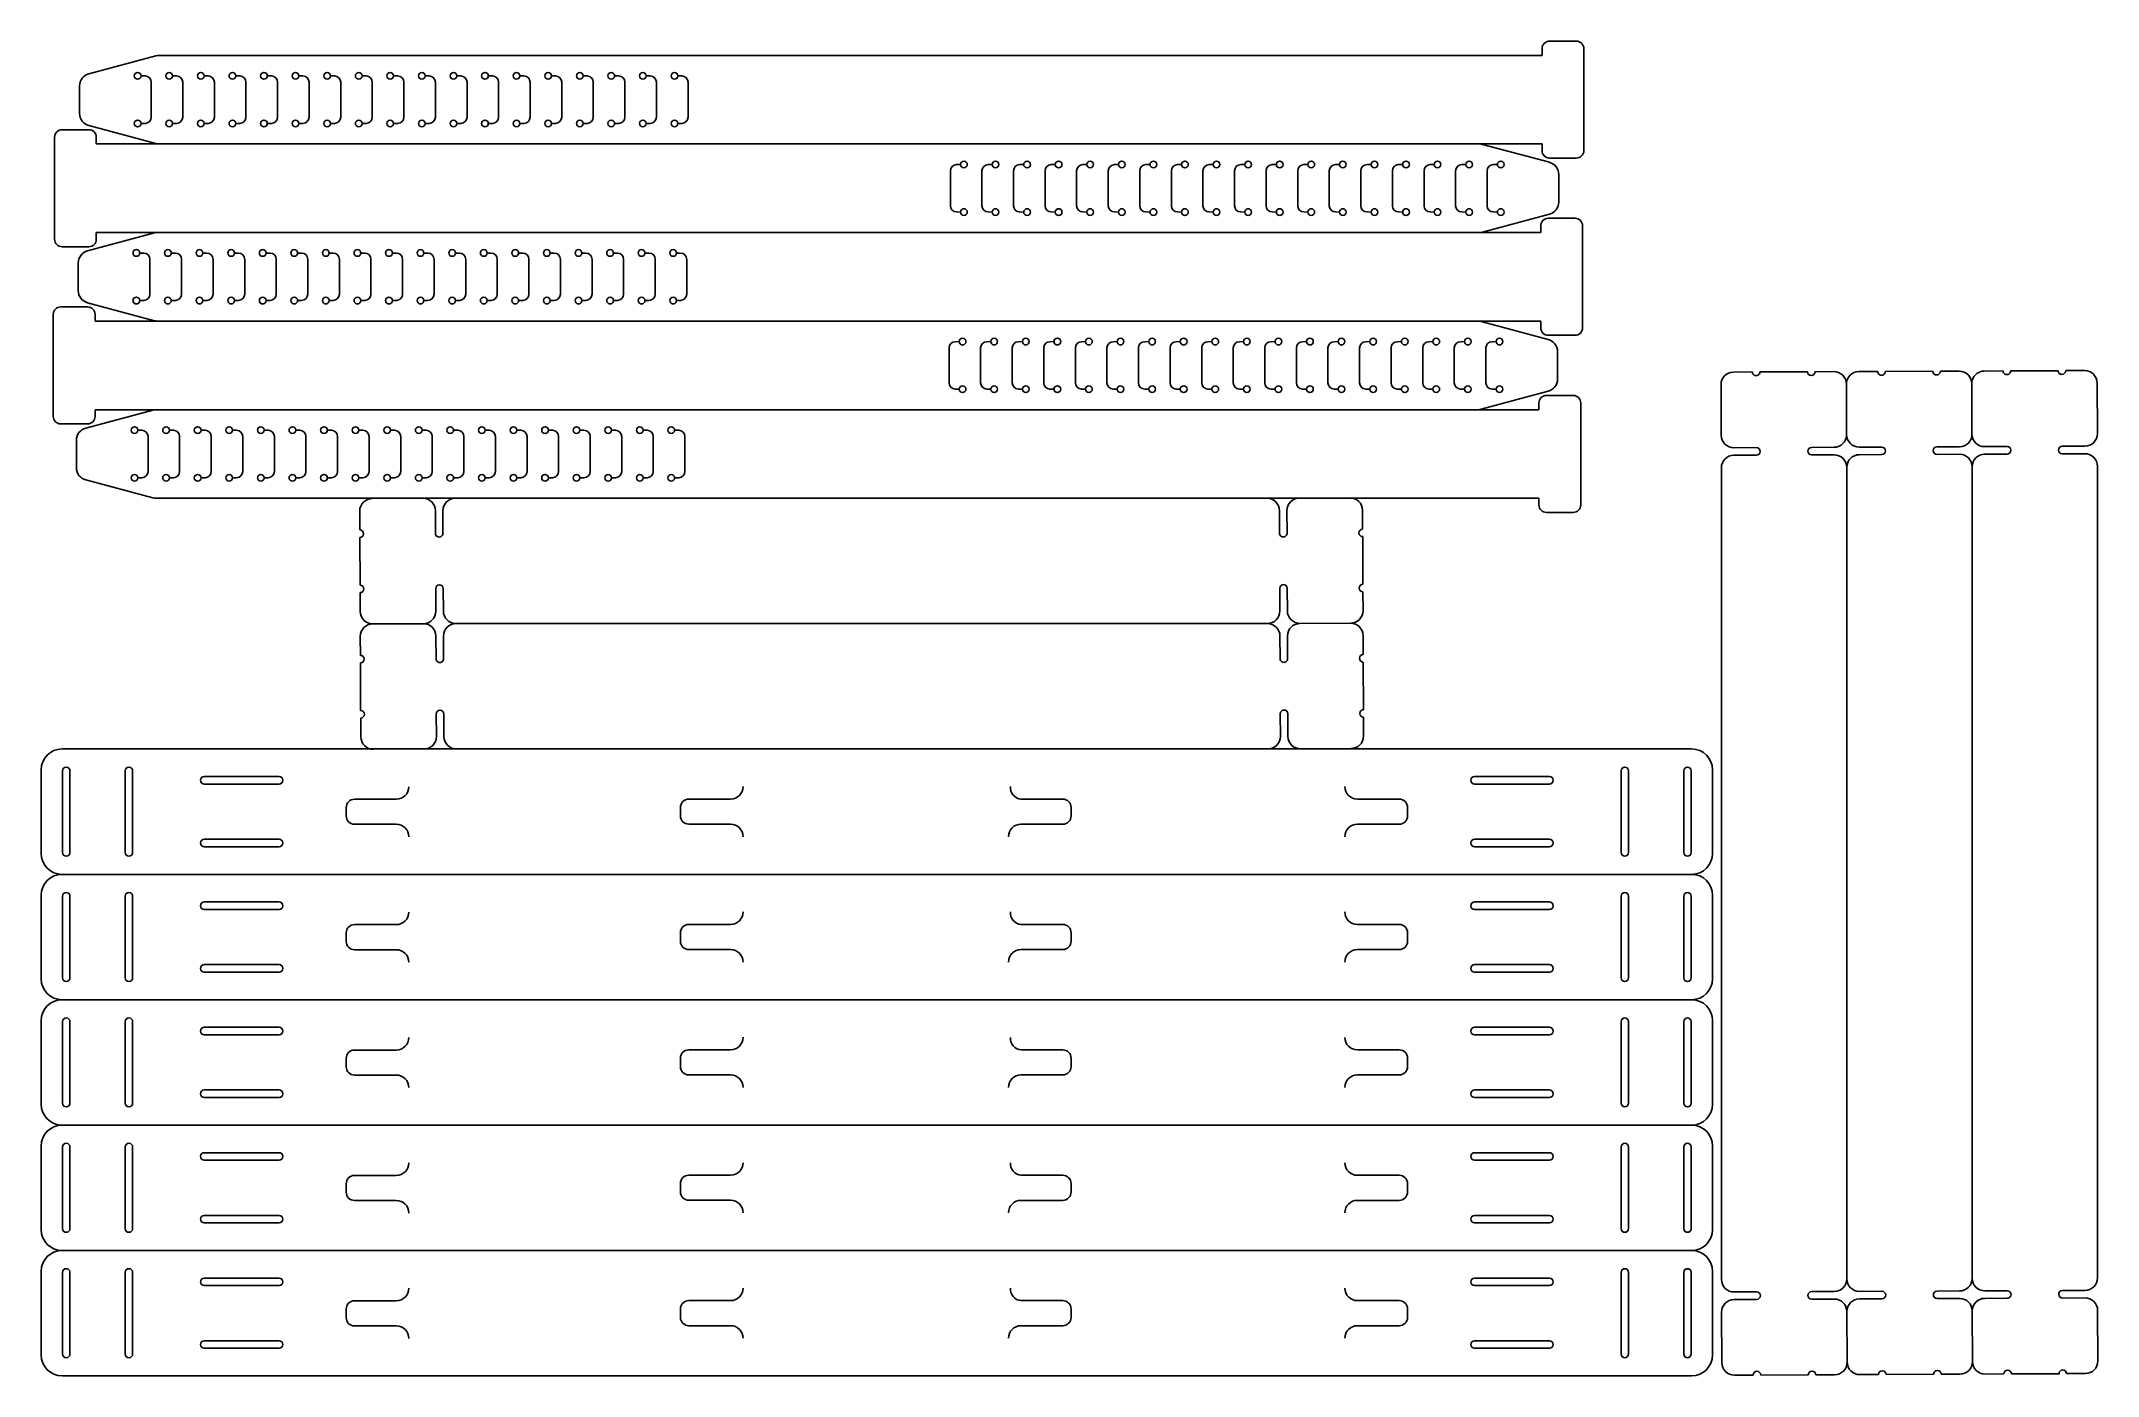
# Model space of a CAD drawing. Header units: millimetres. Extents: x 4 to 496, y 3 to 322.
import ezdxf

# ---------------------------------------------------------------- set-up
doc = ezdxf.new("R2010")
doc.units = ezdxf.units.MM
doc.header["$MEASUREMENT"] = 0
doc.layers.get('0').update_dxf_attribs({"true_color": 0xffffff})

# ---------------------------------------------------------------- blocks, each defined once
blk = doc.blocks.new('block 10')
for p, q in [((-297, 0), (-343.5, 0)), ((46.5, 0), (0, 0)), ((-348.5, -5), (-348.5, -25)), ((-343.4, -24.75), (-343.4, -5.25)), ((-341.6, -5.25), (-341.6, -24.75)), ((-328.4, -24.75), (-328.4, -5.25)), ((-326.6, -5.25), (-326.6, -24.75)), ((-310.35, -7.5), (-310.35, -7.5)), ((-291.55, -6.6), (-309.45, -6.6)), ((-309.45, -8.4), (-291.55, -8.4)), ((-290.65, -7.5), (-290.65, -7.5)), ((-6.35, -7.5), (-6.35, -7.5)), ((12.45, -6.6), (-5.45, -6.6)), ((-5.45, -8.4), (12.45, -8.4)), ((13.35, -7.5), (13.35, -7.5)), ((29.6, -24.75), (29.6, -5.25)), ((31.4, -5.25), (31.4, -24.75)), ((44.6, -24.75), (44.6, -5.25)), ((46.4, -5.25), (46.4, -24.75)), ((51.5, -25), (51.5, -5)), ((-275.5, -14.03), (-275.5, -16.03)), ((-263.5, -12.03), (-273.5, -12.03)), ((-195.5, -13.99), (-195.5, -15.99)), ((-183.5, -11.99), (-193.5, -11.99)), ((-114.01, -12), (-104.01, -12)), ((-102.01, -14), (-102.01, -16)), ((-33.5, -12), (-23.5, -12)), ((-21.5, -14), (-21.5, -16)), ((-263.5, -18.03), (-273.5, -18.03)), ((-183.5, -17.99), (-193.5, -17.99)), ((-114.01, -18), (-104.01, -18)), ((-23.5, -18), (-33.5, -18)), ((-310.35, -22.5), (-310.35, -22.5)), ((-291.55, -21.6), (-309.45, -21.6)), ((-309.45, -23.4), (-291.55, -23.4)), ((-290.65, -22.5), (-290.65, -22.5)), ((-6.35, -22.5), (-6.35, -22.5)), ((12.45, -21.6), (-5.45, -21.6)), ((-5.45, -23.4), (12.45, -23.4)), ((13.35, -22.5), (13.35, -22.5)), ((-343.5, -30), (46.5, -30))]:
    blk.add_line(p, q)
at = {"linetype": 'Continuous'}
blk.add_line((-297, 0), (0, 0), dxfattribs=at)
for centre, radius, start, end in [((-343.5, -5), 5, 90, 180), ((46.5, -5), 5, 0, 90), ((-342.5, -5.25), 0.9, 0, 180), ((-327.5, -5.25), 0.9, 360, 180), ((30.5, -5.25), 0.9, 0, 180), ((45.5, -5.25), 0.9, 0, 180), ((-309.45, -7.5), 0.9, 90, 180), ((-309.45, -7.5), 0.9, 180, 270), ((-291.55, -7.5), 0.9, 0, 90), ((-291.55, -7.5), 0.9, 270, 0), ((-5.45, -7.5), 0.9, 90, 180), ((-5.45, -7.5), 0.9, 180, 270), ((12.45, -7.5), 0.9, 0, 90), ((12.45, -7.5), 0.9, 270, 0), ((-273.5, -14.03), 2, 90, 180), ((-193.5, -13.99), 2, 90, 180), ((-104.01, -14), 2, 0, 90), ((-23.5, -14), 2, 0, 90), ((-273.5, -16.03), 2, 180, 270), ((-193.5, -15.99), 2, 180, 270), ((-104.01, -16), 2, 270, 0), ((-23.5, -16), 2, 270, 0), ((-309.45, -22.5), 0.9, 90, 180), ((-309.45, -22.5), 0.9, 180, 270), ((-291.55, -22.5), 0.9, 0, 90), ((-291.55, -22.5), 0.9, 270, 0), ((-5.45, -22.5), 0.9, 90, 180), ((-5.45, -22.5), 0.9, 180, 270), ((12.45, -22.5), 0.9, 0, 90), ((12.45, -22.5), 0.9, 270, 0), ((-343.5, -25), 5, 180, 270), ((-342.5, -24.75), 0.9, 180, 0), ((-327.5, -24.75), 0.9, 180, 360), ((30.5, -24.75), 0.9, 180, 360), ((45.5, -24.75), 0.9, 180, 360), ((46.5, -25), 5, 270, 0)]:
    blk.add_arc(centre, radius, start, end)
for centre, radius, start, end in [((-263.5, -9.03), 3, 270, 0), ((-183.5, -8.99), 3, 270, 0), ((-113.76, -9.25), 2.76, 174.8056, 264.8056), ((-33.5, -9), 3, 180, 270), ((-263.5, -21.03), 3, 0, 90), ((-183.5, -20.99), 3, 0, 90), ((-114.01, -21), 3, 90, 180), ((-33.5, -21), 3, 90, 180)]:
    blk.add_arc(centre, radius, start, end, dxfattribs=at)
blk = doc.blocks.new('block 11')
for p, q in [((-5, -5), (-5, -25)), ((0.1, -24.75), (0.1, -5.25)), ((1.9, -5.25), (1.9, -24.75)), ((15.1, -24.75), (15.1, -5.25)), ((16.9, -5.25), (16.9, -24.75)), ((33.15, -7.5), (33.15, -7.5)), ((51.95, -6.6), (34.05, -6.6)), ((34.05, -8.4), (51.95, -8.4)), ((52.85, -7.5), (52.85, -7.5)), ((337.15, -7.5), (337.15, -7.5)), ((355.95, -6.6), (338.05, -6.6)), ((338.05, -8.4), (355.95, -8.4)), ((356.85, -7.5), (356.85, -7.5)), ((373.1, -24.75), (373.1, -5.25)), ((374.9, -5.25), (374.9, -24.75)), ((388.1, -24.75), (388.1, -5.25)), ((389.9, -5.25), (389.9, -24.75)), ((395, -25), (395, -5)), ((68, -14.03), (68, -16.03)), ((80, -12.03), (70, -12.03)), ((148, -13.99), (148, -15.99)), ((160, -11.99), (150, -11.99)), ((229.49, -12), (239.49, -12)), ((241.49, -14), (241.49, -16)), ((310, -12), (320, -12)), ((322, -14), (322, -16)), ((80, -18.03), (70, -18.03)), ((160, -17.99), (150, -17.99)), ((229.49, -18), (239.49, -18)), ((320, -18), (310, -18)), ((33.15, -22.5), (33.15, -22.5)), ((51.95, -21.6), (34.05, -21.6)), ((34.05, -23.4), (51.95, -23.4)), ((52.85, -22.5), (52.85, -22.5)), ((337.15, -22.5), (337.15, -22.5)), ((355.95, -21.6), (338.05, -21.6)), ((338.05, -23.4), (355.95, -23.4)), ((356.85, -22.5), (356.85, -22.5)), ((0, -30), (390, -30))]:
    blk.add_line(p, q)
for centre, radius, start, end in [((0, -5), 5, 90, 180), ((390, -5), 5, 0, 90), ((1, -5.25), 0.9, 0, 180), ((16, -5.25), 0.9, 360, 180), ((374, -5.25), 0.9, 0, 180), ((389, -5.25), 0.9, 0, 180), ((34.05, -7.5), 0.9, 90, 180), ((34.05, -7.5), 0.9, 180, 270), ((51.95, -7.5), 0.9, 0, 90), ((51.95, -7.5), 0.9, 270, 0), ((338.05, -7.5), 0.9, 90, 180), ((338.05, -7.5), 0.9, 180, 270), ((355.95, -7.5), 0.9, 0, 90), ((355.95, -7.5), 0.9, 270, 0), ((70, -14.03), 2, 90, 180), ((150, -13.99), 2, 90, 180), ((239.49, -14), 2, 0, 90), ((320, -14), 2, 0, 90), ((70, -16.03), 2, 180, 270), ((150, -15.99), 2, 180, 270), ((239.49, -16), 2, 270, 0), ((320, -16), 2, 270, 0), ((34.05, -22.5), 0.9, 90, 180), ((34.05, -22.5), 0.9, 180, 270), ((51.95, -22.5), 0.9, 0, 90), ((51.95, -22.5), 0.9, 270, 0), ((338.05, -22.5), 0.9, 90, 180), ((338.05, -22.5), 0.9, 180, 270), ((355.95, -22.5), 0.9, 0, 90), ((355.95, -22.5), 0.9, 270, 0), ((0, -25), 5, 180, 270), ((1, -24.75), 0.9, 180, 0), ((16, -24.75), 0.9, 180, 360), ((374, -24.75), 0.9, 180, 360), ((389, -24.75), 0.9, 180, 360), ((390, -25), 5, 270, 0)]:
    blk.add_arc(centre, radius, start, end)
at = {"linetype": 'Continuous'}
for centre, radius, start, end in [((80, -9.03), 3, 270, 0), ((160, -8.99), 3, 270, 0), ((229.74, -9.25), 2.76, 174.8056, 264.8056), ((310, -9), 3, 180, 270), ((80, -21.03), 3, 0, 90), ((160, -20.99), 3, 0, 90), ((229.49, -21), 3, 90, 180), ((310, -21), 3, 90, 180)]:
    blk.add_arc(centre, radius, start, end, dxfattribs=at)
blk = doc.blocks.new('block 3')
at = {"color": 7, "linetype": 'Continuous', "lineweight": 25, "true_color": 0xffffff}
for p, q in [((-341.72, 1.7), (-341.72, -22.7)), ((-333.52, 3.5), (-339.92, 3.5)), ((-331.72, 0.1), (-331.72, 1.7)), ((16.06, -4.3), (0, 0)), ((18.28, -13.8), (18.28, -7.2)), ((0, -21), (16.06, -16.69)), ((-339.92, -24.5), (-333.52, -24.5)), ((-331.72, -22.7), (-331.72, -21.1)), ((-331.72, -21.1), (-0.78, -21.1))]:
    blk.add_line(p, q, dxfattribs=at)
at = {"linetype": 'Continuous'}
for p, q in [((-125.86, -4.83), (-124.89, -4.81)), ((-118.31, -4.83), (-117.33, -4.81)), ((-110.75, -4.83), (-109.78, -4.81)), ((-103.19, -4.83), (-102.22, -4.81)), ((-95.63, -4.83), (-94.66, -4.81)), ((-88.08, -4.83), (-87.1, -4.81)), ((-80.52, -4.83), (-79.55, -4.81)), ((-72.96, -4.83), (-71.99, -4.81)), ((-65.41, -4.83), (-64.43, -4.81)), ((-57.85, -4.83), (-56.88, -4.81)), ((-50.29, -4.83), (-49.32, -4.81)), ((-42.74, -4.83), (-41.76, -4.81)), ((-35.18, -4.83), (-34.21, -4.81)), ((-27.62, -4.83), (-26.65, -4.81)), ((-20.06, -4.83), (-19.09, -4.81)), ((-12.51, -4.83), (-11.54, -4.81)), ((-4.95, -4.83), (-3.98, -4.81)), ((2.61, -4.83), (3.58, -4.81)), ((-127.34, -14.67), (-127.34, -6.33)), ((-119.78, -14.67), (-119.78, -6.33)), ((-112.22, -14.67), (-112.22, -6.33)), ((-104.67, -14.67), (-104.67, -6.33)), ((-97.11, -14.67), (-97.11, -6.33)), ((-89.55, -14.67), (-89.55, -6.33)), ((-82, -14.67), (-82, -6.33)), ((-74.44, -14.67), (-74.44, -6.33)), ((-66.88, -14.67), (-66.88, -6.33)), ((-59.33, -14.67), (-59.33, -6.33)), ((-51.77, -14.67), (-51.77, -6.33)), ((-44.21, -14.67), (-44.21, -6.33)), ((-36.65, -14.67), (-36.65, -6.33)), ((-29.1, -14.67), (-29.1, -6.33)), ((-21.54, -14.67), (-21.54, -6.33)), ((-13.98, -14.67), (-13.98, -6.33)), ((-6.43, -14.67), (-6.43, -6.33)), ((1.13, -14.67), (1.13, -6.33)), ((-124.89, -16.19), (-125.86, -16.17)), ((-117.33, -16.19), (-118.31, -16.17)), ((-109.78, -16.19), (-110.75, -16.17)), ((-102.22, -16.19), (-103.19, -16.17)), ((-94.66, -16.19), (-95.63, -16.17)), ((-87.1, -16.19), (-88.08, -16.17)), ((-79.55, -16.19), (-80.52, -16.17)), ((-71.99, -16.19), (-72.96, -16.17)), ((-64.43, -16.19), (-65.41, -16.17)), ((-56.88, -16.19), (-57.85, -16.17)), ((-49.32, -16.19), (-50.29, -16.17)), ((-41.76, -16.19), (-42.74, -16.17)), ((-34.21, -16.19), (-35.18, -16.17)), ((-26.65, -16.19), (-27.62, -16.17)), ((-19.09, -16.19), (-20.06, -16.17)), ((-11.54, -16.19), (-12.51, -16.17)), ((-3.98, -16.19), (-4.95, -16.17)), ((3.58, -16.19), (2.61, -16.17))]:
    blk.add_line(p, q, dxfattribs=at)
for centre in [(-124.09, -4.8), (-116.53, -4.8), (-108.98, -4.8), (-101.42, -4.8), (-93.86, -4.8), (-86.31, -4.8), (-78.75, -4.8), (-71.19, -4.8), (-63.63, -4.8), (-56.08, -4.8), (-48.52, -4.8), (-40.96, -4.8), (-33.41, -4.8), (-25.85, -4.8), (-18.29, -4.8), (-10.74, -4.8), (-3.18, -4.8), (4.38, -4.8), (-124.09, -16.2), (-116.53, -16.2), (-108.98, -16.2), (-101.42, -16.2), (-93.86, -16.2), (-86.31, -16.2), (-78.75, -16.2), (-71.19, -16.2), (-63.63, -16.2), (-56.08, -16.2), (-48.52, -16.2), (-40.96, -16.2), (-33.41, -16.2), (-25.85, -16.2), (-18.29, -16.2), (-10.74, -16.2), (-3.18, -16.2), (4.38, -16.2)]:
    blk.add_circle(centre, 0.8, dxfattribs=at)
at = {"color": 7, "linetype": 'Continuous', "lineweight": 25, "true_color": 0xffffff}
for centre, radius, start, end in [((-339.92, 1.7), 1.8, 90, 180), ((-333.52, 1.7), 1.8, 0, 90), ((-0.78, -2.9), 3, 75, 90), ((15.28, -7.2), 3, 0, 75), ((15.28, -13.8), 3, 285, 0), ((-339.92, -22.7), 1.8, 180, 270), ((-333.52, -22.7), 1.8, 270, 0), ((-0.78, -18.1), 3, 270, 285)]:
    blk.add_arc(centre, radius, start, end, dxfattribs=at)
at = {"linetype": 'Continuous'}
for centre, start, end in [((-125.84, -6.33), 90.9078, 180), ((-118.28, -6.33), 90.9078, 180), ((-110.72, -6.33), 90.9078, 180), ((-103.17, -6.33), 90.9078, 180), ((-95.61, -6.33), 90.9078, 180), ((-88.05, -6.33), 90.9078, 180), ((-80.5, -6.33), 90.9078, 180), ((-72.94, -6.33), 90.9078, 180), ((-65.38, -6.33), 90.9078, 180), ((-57.83, -6.33), 90.9078, 180), ((-50.27, -6.33), 90.9078, 180), ((-42.71, -6.33), 90.9078, 180), ((-35.15, -6.33), 90.9078, 180), ((-27.6, -6.33), 90.9078, 180), ((-20.04, -6.33), 90.9078, 180), ((-12.48, -6.33), 90.9078, 180), ((-4.93, -6.33), 90.9078, 180), ((2.63, -6.33), 90.9078, 180), ((-125.84, -14.67), 180, 269.0922), ((-118.28, -14.67), 180, 269.0922), ((-110.72, -14.67), 180, 269.0922), ((-103.17, -14.67), 180, 269.0922), ((-95.61, -14.67), 180, 269.0922), ((-88.05, -14.67), 180, 269.0922), ((-80.5, -14.67), 180, 269.0922), ((-72.94, -14.67), 180, 269.0922), ((-65.38, -14.67), 180, 269.0922), ((-57.83, -14.67), 180, 269.0922), ((-50.27, -14.67), 180, 269.0922), ((-42.71, -14.67), 180, 269.0922), ((-35.15, -14.67), 180, 269.0922), ((-27.6, -14.67), 180, 269.0922), ((-20.04, -14.67), 180, 269.0922), ((-12.48, -14.67), 180, 269.0922), ((-4.93, -14.67), 180, 269.0922), ((2.63, -14.67), 180, 269.0922)]:
    blk.add_arc(centre, 1.5, start, end, dxfattribs=at)
blk = doc.blocks.new('block 4')
at = {"color": 7, "linetype": 'Continuous', "lineweight": 25, "true_color": 0xffffff}
for p, q in [((22.47, 45.69), (6.41, 41.39)), ((354.19, 45.8), (23.24, 45.8)), ((354.19, 47.4), (354.19, 45.8)), ((362.39, 49.2), (355.99, 49.2)), ((364.19, 23), (364.19, 47.4)), ((4.19, 38.5), (4.19, 31.9)), ((6.41, 29), (22.47, 24.7)), ((23.24, 24.6), (354.19, 24.6)), ((354.19, 24.6), (354.19, 23)), ((355.99, 21.2), (362.39, 21.2))]:
    blk.add_line(p, q, dxfattribs=at)
at = {"linetype": 'Continuous'}
for p, q in [((18.89, 40.88), (19.86, 40.87)), ((26.45, 40.88), (27.42, 40.87)), ((34, 40.88), (34.97, 40.87)), ((41.56, 40.88), (42.53, 40.87)), ((49.12, 40.88), (50.09, 40.87)), ((56.67, 40.88), (57.65, 40.87)), ((64.23, 40.88), (65.2, 40.87)), ((71.79, 40.88), (72.76, 40.87)), ((79.34, 40.88), (80.32, 40.87)), ((86.9, 40.88), (87.87, 40.87)), ((94.46, 40.88), (95.43, 40.87)), ((102.01, 40.88), (102.99, 40.87)), ((109.57, 40.88), (110.54, 40.87)), ((117.13, 40.88), (118.1, 40.87)), ((124.69, 40.88), (125.66, 40.87)), ((132.24, 40.88), (133.22, 40.87)), ((139.8, 40.88), (140.77, 40.87)), ((147.36, 40.88), (148.33, 40.87)), ((21.34, 39.37), (21.34, 31.03)), ((28.89, 39.37), (28.89, 31.03)), ((36.45, 39.37), (36.45, 31.03)), ((44.01, 39.37), (44.01, 31.03)), ((51.56, 39.37), (51.56, 31.03)), ((59.12, 39.37), (59.12, 31.03)), ((66.68, 39.37), (66.68, 31.03)), ((74.24, 39.37), (74.24, 31.03)), ((81.79, 39.37), (81.79, 31.03)), ((89.35, 39.37), (89.35, 31.03)), ((96.91, 39.37), (96.91, 31.03)), ((104.46, 39.37), (104.46, 31.03)), ((112.02, 39.37), (112.02, 31.03)), ((119.58, 39.37), (119.58, 31.03)), ((127.13, 39.37), (127.13, 31.03)), ((134.69, 39.37), (134.69, 31.03)), ((142.25, 39.37), (142.25, 31.03)), ((149.81, 39.37), (149.81, 31.03)), ((19.86, 29.53), (18.89, 29.51)), ((27.42, 29.53), (26.45, 29.51)), ((34.97, 29.53), (34, 29.51)), ((42.53, 29.53), (41.56, 29.51)), ((50.09, 29.53), (49.12, 29.51)), ((57.65, 29.53), (56.67, 29.51)), ((65.2, 29.53), (64.23, 29.51)), ((72.76, 29.53), (71.79, 29.51)), ((80.32, 29.53), (79.34, 29.51)), ((87.87, 29.53), (86.9, 29.51)), ((95.43, 29.53), (94.46, 29.51)), ((102.99, 29.53), (102.01, 29.51)), ((110.54, 29.53), (109.57, 29.51)), ((118.1, 29.53), (117.13, 29.51)), ((125.66, 29.53), (124.69, 29.51)), ((133.22, 29.53), (132.24, 29.51)), ((140.77, 29.53), (139.8, 29.51)), ((148.33, 29.53), (147.36, 29.51))]:
    blk.add_line(p, q, dxfattribs=at)
at = {"lineweight": 25}
blk.add_line((8.2, 24.6), (23.24, 24.6), dxfattribs=at)
at = {"linetype": 'Continuous'}
for centre in [(18.09, 40.9), (25.65, 40.9), (33.2, 40.9), (40.76, 40.9), (48.32, 40.9), (55.87, 40.9), (63.43, 40.9), (70.99, 40.9), (78.54, 40.9), (86.1, 40.9), (93.66, 40.9), (101.21, 40.9), (108.77, 40.9), (116.33, 40.9), (123.89, 40.9), (131.44, 40.9), (139, 40.9), (146.56, 40.9), (18.09, 29.5), (25.65, 29.5), (33.2, 29.5), (40.76, 29.5), (48.32, 29.5), (55.87, 29.5), (63.43, 29.5), (70.99, 29.5), (78.54, 29.5), (86.1, 29.5), (93.66, 29.5), (101.21, 29.5), (108.77, 29.5), (116.33, 29.5), (123.89, 29.5), (131.44, 29.5), (139, 29.5), (146.56, 29.5)]:
    blk.add_circle(centre, 0.8, dxfattribs=at)
at = {"color": 7, "linetype": 'Continuous', "lineweight": 25, "true_color": 0xffffff}
for centre, radius, start, end in [((23.24, 42.8), 3, 90, 105), ((355.99, 47.4), 1.8, 90, 180), ((362.39, 47.4), 1.8, 0, 90), ((7.19, 38.5), 3, 105, 180), ((7.19, 31.9), 3, 180, 255), ((23.24, 27.6), 3, 255, 270), ((355.99, 23), 1.8, 180, 270), ((362.39, 23), 1.8, 270, 0)]:
    blk.add_arc(centre, radius, start, end, dxfattribs=at)
at = {"linetype": 'Continuous'}
for centre, start, end in [((19.84, 39.37), 0, 89.0922), ((27.39, 39.37), 0, 89.0922), ((34.95, 39.37), 0, 89.0922), ((42.51, 39.37), 0, 89.0922), ((50.06, 39.37), 0, 89.0922), ((57.62, 39.37), 0, 89.0922), ((65.18, 39.37), 0, 89.0922), ((72.74, 39.37), 0, 89.0922), ((80.29, 39.37), 0, 89.0922), ((87.85, 39.37), 0, 89.0922), ((95.41, 39.37), 0, 89.0922), ((102.96, 39.37), 0, 89.0922), ((110.52, 39.37), 0, 89.0922), ((118.08, 39.37), 0, 89.0922), ((125.63, 39.37), 0, 89.0922), ((133.19, 39.37), 0, 89.0922), ((140.75, 39.37), 0, 89.0922), ((148.31, 39.37), 0, 89.0922), ((19.84, 31.03), 270.9078, 0), ((27.39, 31.03), 270.9078, 0), ((34.95, 31.03), 270.9078, 0), ((42.51, 31.03), 270.9078, 0), ((50.06, 31.03), 270.9078, 0), ((57.62, 31.03), 270.9078, 0), ((65.18, 31.03), 270.9078, 0), ((72.74, 31.03), 270.9078, 0), ((80.29, 31.03), 270.9078, 0), ((87.85, 31.03), 270.9078, 0), ((95.41, 31.03), 270.9078, 0), ((102.96, 31.03), 270.9078, 0), ((110.52, 31.03), 270.9078, 0), ((118.08, 31.03), 270.9078, 0), ((125.63, 31.03), 270.9078, 0), ((133.19, 31.03), 270.9078, 0), ((140.75, 31.03), 270.9078, 0), ((148.31, 31.03), 270.9078, 0)]:
    blk.add_arc(centre, 1.5, start, end, dxfattribs=at)
blk.add_blockref('block 3', (339.92, 24.5))
blk = doc.blocks.new('block 5')
for p, q in [((-117, 0.42), (-104.9, 0.42)), ((-97.1, 0.42), (97.1, -0.42)), ((-120, -7.08), (-120, -2.58)), ((-101.9, -2.58), (-101.9, -7.98)), ((-100.1, -7.98), (-100.1, -2.58)), ((100.1, -3.42), (100.1, -8.82)), ((101.9, -8.82), (101.9, -3.42)), ((104.9, -0.42), (117, -0.42)), ((120, -3.42), (120, -7.92)), ((-120, -20.28), (-120, -8.88)), ((120, -9.72), (120, -21.12)), ((-120, -26.58), (-120, -22.08)), ((-101.9, -21.18), (-101.9, -26.58)), ((-100.1, -26.58), (-100.1, -21.18)), ((100.1, -22.02), (100.1, -27.42)), ((101.9, -27.42), (101.9, -22.02)), ((120, -22.92), (120, -27.42)), ((-104.9, -29.58), (-117, -29.58)), ((97.1, -30.42), (-97.1, -29.58)), ((117, -30.42), (104.9, -30.42))]:
    blk.add_line(p, q)
for centre, radius, start, end in [((-117, -2.58), 3, 90, 180), ((-104.9, -2.58), 3, 360, 90), ((-97.1, -2.58), 3, 90, 180), ((97.1, -3.42), 3, 0, 90), ((104.9, -3.42), 3, 90, 180), ((117, -3.42), 3, 360, 90), ((-120, -7.98), 0.9, 270, 90), ((-101, -7.98), 0.9, 180, 0), ((101, -8.82), 0.9, 180, 0), ((120, -8.82), 0.9, 90, 270), ((-120, -21.18), 0.9, 270.0001, 89.9999), ((-101, -21.18), 0.9, 0, 180), ((101, -22.02), 0.9, 0, 180), ((120, -22.02), 0.9, 90.0001, 269.9999), ((-117, -26.58), 3, 180, 270), ((-104.9, -26.58), 3, 270, 360), ((-97.1, -26.58), 3, 180, 270), ((97.1, -27.42), 3, 270, 0), ((104.9, -27.42), 3, 180, 270), ((117, -27.42), 3, 270, 0)]:
    blk.add_arc(centre, radius, start, end)
blk = doc.blocks.new('block 6')
for p, q in [((2.9, 22.91), (7.4, 22.93)), ((9.2, 22.94), (20.6, 22.99)), ((22.4, 23), (26.9, 23.02)), ((29.91, 20.03), (29.97, 7.93)), ((8.38, 4.84), (2.98, 4.81)), ((2.99, 3.01), (8.39, 3.04)), ((26.98, 4.92), (21.58, 4.89)), ((21.59, 3.09), (26.99, 3.12)), ((30, 0.13), (30, -194.06)), ((8.41, -197.16), (3.01, -197.18)), ((3.02, -198.98), (8.42, -198.96)), ((27.01, -197.08), (21.61, -197.1)), ((21.62, -198.9), (27.02, -198.87)), ((30.03, -201.86), (30.09, -213.96)), ((7.6, -217.06), (3.1, -217.08)), ((20.8, -217), (9.4, -217.05)), ((27.1, -216.97), (22.6, -216.99))]:
    blk.add_line(p, q)
for centre, radius, start, end in [((2.91, 19.91), 3, 90.25, 180.25), ((8.3, 22.94), 0.9, 180.25, 0.25), ((21.5, 22.99), 0.9, 180.2501, 0.2499), ((26.91, 20.02), 3, 0.25, 90.25), ((2.97, 7.81), 3, 180.25, 270.25), ((26.97, 7.92), 3, 270.25, 0.25), ((3, 0.01), 3, 90.25, 180.25), ((8.38, 3.94), 0.9, 270.25, 90.25), ((21.58, 3.99), 0.9, 90.25, 270.25), ((27, 0.12), 3, 0.25, 90.25), ((3, -194.18), 3, 180.25, 270.25), ((27, -194.08), 3, 270.25, 0.25), ((3.03, -201.98), 3, 90.25, 180.25), ((8.42, -198.06), 0.9, 270.25, 90.25), ((21.62, -198), 0.9, 90.25, 270.25), ((27.03, -201.87), 3, 0.25, 90.25), ((3.09, -214.08), 3, 180.25, 270.25), ((8.5, -217.06), 0.9, 0.25, 180.25), ((21.7, -217), 0.9, 0.2501, 180.2499), ((27.09, -213.97), 3, 270.25, 0.25)]:
    blk.add_arc(centre, radius, start, end)
blk = doc.blocks.new('block 8')
for p, q in [((-15.33, 52.43), (-15.35, 56.93)), ((2.75, 57.01), (2.77, 51.61)), ((4.57, 51.62), (4.55, 57.02)), ((204.74, 57.05), (204.77, 51.65)), ((206.57, 51.65), (206.54, 57.05)), ((224.64, 57.13), (224.66, 52.63)), ((-15.27, 39.23), (-15.32, 50.63)), ((224.67, 50.83), (224.72, 39.43)), ((-15.24, 32.93), (-15.26, 37.43)), ((2.83, 38.41), (2.86, 33.01)), ((4.66, 33.02), (4.63, 38.42)), ((204.83, 38.45), (204.85, 33.05)), ((206.65, 33.05), (206.63, 38.45)), ((224.73, 37.63), (224.75, 33.13)), ((-12.23, 29.95), (-0.13, 30)), ((7.67, 30.03), (201.86, 30.03)), ((209.66, 30.07), (221.76, 30.12)), ((-15.2, 22.43), (-15.22, 26.93)), ((2.88, 27.01), (2.91, 21.61)), ((4.71, 21.62), (4.68, 27.02)), ((204.87, 27.05), (204.9, 21.65)), ((206.7, 21.65), (206.67, 27.05)), ((224.77, 27.13), (224.79, 22.63)), ((-15.14, 9.23), (-15.19, 20.63)), ((224.8, 20.83), (224.85, 9.43)), ((-15.11, 2.93), (-15.13, 7.43)), ((2.96, 8.41), (2.99, 3.01)), ((4.79, 3.02), (4.76, 8.42)), ((204.96, 8.45), (204.98, 3.05)), ((206.78, 3.05), (206.76, 8.45)), ((224.86, 7.63), (224.88, 3.13))]:
    blk.add_line(p, q)
for centre, radius, start, end in [((-12.35, 56.95), 3, 90.25, 180.25), ((-0.25, 57), 3, 0.25, 90.25), ((7.55, 57.03), 3, 90.25, 180.25), ((201.74, 57.03), 3, 0.25, 90.25), ((209.54, 57.07), 3, 90.25, 180.25), ((221.64, 57.12), 3, 0.25, 90.25), ((-15.33, 51.53), 0.9, 270.2501, 90.2499), ((3.67, 51.62), 0.9, 180.25, 0.25), ((205.67, 51.65), 0.9, 180.25, 0.25), ((224.67, 51.73), 0.9, 90.2501, 270.2499), ((224.73, 38.53), 0.9, 90.25, 270.25), ((-15.27, 38.33), 0.9, 270.25, 90.25), ((3.73, 38.42), 0.9, 0.25, 180.25), ((205.73, 38.45), 0.9, 0.25, 180.25), ((-12.24, 32.95), 3, 180.25, 270.25), ((-12.22, 26.95), 3, 90.25, 180.25), ((-0.14, 33), 3, 270.25, 0.25), ((-0.12, 27), 3, 0.25, 90.25), ((7.66, 33.03), 3, 180.25, 270.25), ((7.68, 27.03), 3, 90.25, 180.25), ((201.85, 33.03), 3, 270.25, 0.25), ((201.87, 27.03), 3, 0.25, 90.25), ((209.65, 33.07), 3, 180.25, 270.25), ((209.67, 27.07), 3, 90.25, 180.25), ((221.75, 33.12), 3, 270.25, 0.25), ((221.77, 27.12), 3, 0.25, 90.25), ((-15.19, 21.53), 0.9, 270.2501, 90.2499), ((3.81, 21.62), 0.9, 180.25, 0.25), ((205.8, 21.65), 0.9, 180.25, 0.25), ((224.8, 21.73), 0.9, 90.2501, 270.2499), ((-15.14, 8.33), 0.9, 270.25, 90.25), ((3.86, 8.42), 0.9, 0.25, 180.25), ((205.86, 8.45), 0.9, 0.25, 180.25), ((224.86, 8.53), 0.9, 90.25, 270.25), ((-12.11, 2.95), 3, 180.25, 270.25), ((-0.01, 3), 3, 270.25, 0.25), ((7.79, 3.03), 3, 180.25, 270.25), ((201.98, 3.03), 3, 270.25, 0.25), ((209.78, 3.07), 3, 180.25, 270.25), ((221.88, 3.12), 3, 270.25, 0.25)]:
    blk.add_arc(centre, radius, start, end)

msp = doc.modelspace()

# ---------------------------------------------------------------- linework, layer by layer
at = {"color": 7, "linetype": 'Continuous', "lineweight": 25, "true_color": 0xffffff}
for p, q in [((30.67, 276.49), (14.61, 272.19)), ((362.39, 278.19), (362.39, 276.59)), ((370.59, 279.99), (364.19, 279.99)), ((372.39, 253.79), (372.39, 278.19)), ((12.39, 269.29), (12.39, 262.69)), ((14.61, 259.79), (30.67, 255.49)), ((31.45, 255.39), (362.39, 255.39)), ((362.39, 255.39), (362.39, 253.79)), ((364.19, 251.99), (370.59, 251.99)), ((370.14, 237.6), (363.74, 237.6)), ((30.22, 234.1), (14.17, 229.8)), ((361.94, 235.8), (361.94, 234.2)), ((371.94, 211.4), (371.94, 235.8)), ((11.94, 226.9), (11.94, 220.3)), ((14.17, 217.4), (30.22, 213.1)), ((31, 213), (361.94, 213)), ((361.94, 213), (361.94, 211.4)), ((363.74, 209.6), (370.14, 209.6))]:
    msp.add_line(p, q, dxfattribs=at)
at = {"lineweight": 25}
for p, q in [((362.39, 276.59), (347.66, 276.58)), ((16.4, 255.39), (31.45, 255.39)), ((361.94, 234.2), (347.35, 234.19))]:
    msp.add_line(p, q, dxfattribs=at)
at = {"linetype": 'Continuous'}
for p, q in [((27.09, 271.68), (28.06, 271.66)), ((34.65, 271.68), (35.62, 271.66)), ((42.2, 271.68), (43.18, 271.66)), ((49.76, 271.68), (50.73, 271.66)), ((57.32, 271.68), (58.29, 271.66)), ((64.88, 271.68), (65.85, 271.66)), ((72.43, 271.68), (73.4, 271.66)), ((79.99, 271.68), (80.96, 271.66)), ((87.55, 271.68), (88.52, 271.66)), ((95.1, 271.68), (96.08, 271.66)), ((102.66, 271.68), (103.63, 271.66)), ((110.22, 271.68), (111.19, 271.66)), ((117.77, 271.68), (118.75, 271.66)), ((125.33, 271.68), (126.3, 271.66)), ((132.89, 271.68), (133.86, 271.66)), ((140.45, 271.68), (141.42, 271.66)), ((148, 271.68), (148.97, 271.66)), ((155.56, 271.68), (156.53, 271.66)), ((29.54, 270.16), (29.54, 261.82)), ((37.1, 270.16), (37.1, 261.82)), ((44.65, 270.16), (44.65, 261.82)), ((52.21, 270.16), (52.21, 261.82)), ((59.77, 270.16), (59.77, 261.82)), ((67.32, 270.16), (67.32, 261.82)), ((74.88, 270.16), (74.88, 261.82)), ((82.44, 270.16), (82.44, 261.82)), ((90, 270.16), (90, 261.82)), ((97.55, 270.16), (97.55, 261.82)), ((105.11, 270.16), (105.11, 261.82)), ((112.67, 270.16), (112.67, 261.82)), ((120.22, 270.16), (120.22, 261.82)), ((127.78, 270.16), (127.78, 261.82)), ((135.34, 270.16), (135.34, 261.82)), ((142.89, 270.16), (142.89, 261.82)), ((150.45, 270.16), (150.45, 261.82)), ((158.01, 270.16), (158.01, 261.82)), ((28.06, 260.32), (27.09, 260.3)), ((35.62, 260.32), (34.65, 260.3)), ((43.18, 260.32), (42.2, 260.3)), ((50.73, 260.32), (49.76, 260.3)), ((58.29, 260.32), (57.32, 260.3)), ((65.85, 260.32), (64.88, 260.3)), ((73.4, 260.32), (72.43, 260.3)), ((80.96, 260.32), (79.99, 260.3)), ((88.52, 260.32), (87.55, 260.3)), ((96.08, 260.32), (95.1, 260.3)), ((103.63, 260.32), (102.66, 260.3)), ((111.19, 260.32), (110.22, 260.3)), ((118.75, 260.32), (117.77, 260.3)), ((126.3, 260.32), (125.33, 260.3)), ((133.86, 260.32), (132.89, 260.3)), ((141.42, 260.32), (140.45, 260.3)), ((148.97, 260.32), (148, 260.3)), ((156.53, 260.32), (155.56, 260.3)), ((26.64, 229.29), (27.62, 229.27)), ((29.09, 227.77), (29.09, 219.43)), ((34.2, 229.29), (35.17, 229.27)), ((36.65, 227.77), (36.65, 219.43)), ((41.76, 229.29), (42.73, 229.27)), ((44.21, 227.77), (44.21, 219.43)), ((49.32, 229.29), (50.29, 229.27)), ((51.76, 227.77), (51.76, 219.43)), ((56.87, 229.29), (57.85, 229.27)), ((59.32, 227.77), (59.32, 219.43)), ((64.43, 229.29), (65.4, 229.27)), ((66.88, 227.77), (66.88, 219.43)), ((71.99, 229.29), (72.96, 229.27)), ((74.44, 227.77), (74.44, 219.43)), ((79.54, 229.29), (80.52, 229.27)), ((81.99, 227.77), (81.99, 219.43)), ((87.1, 229.29), (88.07, 229.27)), ((89.55, 227.77), (89.55, 219.43)), ((94.66, 229.29), (95.63, 229.27)), ((97.11, 227.77), (97.11, 219.43)), ((102.21, 229.29), (103.19, 229.27)), ((104.66, 227.77), (104.66, 219.43)), ((109.77, 229.29), (110.74, 229.27)), ((112.22, 227.77), (112.22, 219.43)), ((117.33, 229.29), (118.3, 229.27)), ((119.78, 227.77), (119.78, 219.43)), ((124.89, 229.29), (125.86, 229.27)), ((127.33, 227.77), (127.33, 219.43)), ((132.44, 229.29), (133.41, 229.27)), ((134.89, 227.77), (134.89, 219.43)), ((140, 229.29), (140.97, 229.27)), ((142.45, 227.77), (142.45, 219.43)), ((147.56, 229.29), (148.53, 229.27)), ((150.01, 227.77), (150.01, 219.43)), ((155.11, 229.29), (156.09, 229.27)), ((157.56, 227.77), (157.56, 219.43)), ((27.62, 217.93), (26.64, 217.91)), ((35.17, 217.93), (34.2, 217.91)), ((42.73, 217.93), (41.76, 217.91)), ((50.29, 217.93), (49.32, 217.91)), ((57.85, 217.93), (56.87, 217.91)), ((65.4, 217.93), (64.43, 217.91)), ((72.96, 217.93), (71.99, 217.91)), ((80.52, 217.93), (79.54, 217.91)), ((88.07, 217.93), (87.1, 217.91)), ((95.63, 217.93), (94.66, 217.91)), ((103.19, 217.93), (102.21, 217.91)), ((110.74, 217.93), (109.77, 217.91)), ((118.3, 217.93), (117.33, 217.91)), ((125.86, 217.93), (124.89, 217.91)), ((133.41, 217.93), (132.44, 217.91)), ((140.97, 217.93), (140, 217.91)), ((148.53, 217.93), (147.56, 217.91)), ((156.09, 217.93), (155.11, 217.91))]:
    msp.add_line(p, q, dxfattribs=at)
for centre in [(26.29, 271.69), (33.85, 271.69), (41.4, 271.69), (48.96, 271.69), (56.52, 271.69), (64.08, 271.69), (71.63, 271.69), (79.19, 271.69), (86.75, 271.69), (94.3, 271.69), (101.86, 271.69), (109.42, 271.69), (116.97, 271.69), (124.53, 271.69), (132.09, 271.69), (139.65, 271.69), (147.2, 271.69), (154.76, 271.69), (26.29, 260.29), (33.85, 260.29), (41.4, 260.29), (48.96, 260.29), (56.52, 260.29), (64.08, 260.29), (71.63, 260.29), (79.19, 260.29), (86.75, 260.29), (94.3, 260.29), (101.86, 260.29), (109.42, 260.29), (116.97, 260.29), (124.53, 260.29), (132.09, 260.29), (139.65, 260.29), (147.2, 260.29), (154.76, 260.29), (25.84, 229.3), (33.4, 229.3), (40.96, 229.3), (48.52, 229.3), (56.07, 229.3), (63.63, 229.3), (71.19, 229.3), (78.74, 229.3), (86.3, 229.3), (93.86, 229.3), (101.41, 229.3), (108.97, 229.3), (116.53, 229.3), (124.09, 229.3), (131.64, 229.3), (139.2, 229.3), (146.76, 229.3), (154.31, 229.3), (25.84, 217.9), (33.4, 217.9), (40.96, 217.9), (48.52, 217.9), (56.07, 217.9), (63.63, 217.9), (71.19, 217.9), (78.74, 217.9), (86.3, 217.9), (93.86, 217.9), (101.41, 217.9), (108.97, 217.9), (116.53, 217.9), (124.09, 217.9), (131.64, 217.9), (139.2, 217.9), (146.76, 217.9), (154.31, 217.9)]:
    msp.add_circle(centre, 0.8, dxfattribs=at)
at = {"color": 7, "linetype": 'Continuous', "lineweight": 25, "true_color": 0xffffff}
for centre, radius, start, end in [((31.45, 273.59), 3, 90, 105), ((364.19, 278.19), 1.8, 90, 180), ((370.59, 278.19), 1.8, 0, 90), ((15.39, 269.29), 3, 105, 180), ((15.39, 262.69), 3, 180, 255), ((31.45, 258.39), 3, 255, 270), ((364.19, 253.79), 1.8, 180, 270), ((370.59, 253.79), 1.8, 270, 0), ((363.74, 235.8), 1.8, 90, 180), ((370.14, 235.8), 1.8, 0, 90), ((31, 231.2), 3, 90, 105), ((14.94, 226.9), 3, 105, 180), ((14.94, 220.3), 3, 180, 255), ((31, 216), 3, 255, 270), ((363.74, 211.4), 1.8, 180, 270), ((370.14, 211.4), 1.8, 270, 0)]:
    msp.add_arc(centre, radius, start, end, dxfattribs=at)
at = {"linetype": 'Continuous'}
for centre, start, end in [((28.04, 270.16), 0, 89.0922), ((35.6, 270.16), 0, 89.0922), ((43.15, 270.16), 0, 89.0922), ((50.71, 270.16), 0, 89.0922), ((58.27, 270.16), 0, 89.0922), ((65.82, 270.16), 0, 89.0922), ((73.38, 270.16), 0, 89.0922), ((80.94, 270.16), 0, 89.0922), ((88.5, 270.16), 0, 89.0922), ((96.05, 270.16), 0, 89.0922), ((103.61, 270.16), 0, 89.0922), ((111.17, 270.16), 0, 89.0922), ((118.72, 270.16), 0, 89.0922), ((126.28, 270.16), 0, 89.0922), ((133.84, 270.16), 0, 89.0922), ((141.39, 270.16), 0, 89.0922), ((148.95, 270.16), 0, 89.0922), ((156.51, 270.16), 0, 89.0922), ((28.04, 261.82), 270.9078, 0), ((35.6, 261.82), 270.9078, 0), ((43.15, 261.82), 270.9078, 0), ((50.71, 261.82), 270.9078, 0), ((58.27, 261.82), 270.9078, 0), ((65.82, 261.82), 270.9078, 0), ((73.38, 261.82), 270.9078, 0), ((80.94, 261.82), 270.9078, 0), ((88.5, 261.82), 270.9078, 0), ((96.05, 261.82), 270.9078, 0), ((103.61, 261.82), 270.9078, 0), ((111.17, 261.82), 270.9078, 0), ((118.72, 261.82), 270.9078, 0), ((126.28, 261.82), 270.9078, 0), ((133.84, 261.82), 270.9078, 0), ((141.39, 261.82), 270.9078, 0), ((148.95, 261.82), 270.9078, 0), ((156.51, 261.82), 270.9078, 0), ((27.59, 227.77), 0, 89.0922), ((35.15, 227.77), 0, 89.0922), ((42.71, 227.77), 0, 89.0922), ((50.26, 227.77), 0, 89.0922), ((57.82, 227.77), 0, 89.0922), ((65.38, 227.77), 0, 89.0922), ((72.94, 227.77), 0, 89.0922), ((80.49, 227.77), 0, 89.0922), ((88.05, 227.77), 0, 89.0922), ((95.61, 227.77), 0, 89.0922), ((103.16, 227.77), 0, 89.0922), ((110.72, 227.77), 0, 89.0922), ((118.28, 227.77), 0, 89.0922), ((125.83, 227.77), 0, 89.0922), ((133.39, 227.77), 0, 89.0922), ((140.95, 227.77), 0, 89.0922), ((148.51, 227.77), 0, 89.0922), ((156.06, 227.77), 0, 89.0922), ((27.59, 219.43), 270.9078, 0), ((35.15, 219.43), 270.9078, 0), ((42.71, 219.43), 270.9078, 0), ((50.26, 219.43), 270.9078, 0), ((57.82, 219.43), 270.9078, 0), ((65.38, 219.43), 270.9078, 0), ((72.94, 219.43), 270.9078, 0), ((80.49, 219.43), 270.9078, 0), ((88.05, 219.43), 270.9078, 0), ((95.61, 219.43), 270.9078, 0), ((103.16, 219.43), 270.9078, 0), ((110.72, 219.43), 270.9078, 0), ((118.28, 219.43), 270.9078, 0), ((125.83, 219.43), 270.9078, 0), ((133.39, 219.43), 270.9078, 0), ((140.95, 219.43), 270.9078, 0), ((148.51, 219.43), 270.9078, 0), ((156.06, 219.43), 270.9078, 0)]:
    msp.add_arc(centre, 1.5, start, end, dxfattribs=at)

# ---------------------------------------------------------------- block references
for name, p in [('block 4', (8.51, 273.18)), ('block 3', (348.12, 255.29)), ('block 6', (435.62, 220.41)), ('block 6', (465.62, 220.54)), ('block 8', (95.1, 152.99)), ('block 10', (352, 153.02)), ('block 11', (8.5, 123.02)), ('block 11', (8.5, 93.02)), ('block 11', (8.5, 63.02)), ('block 11', (8.5, 33.02))]:
    msp.add_blockref(name, p)
at = {"rotation": 90.25}
msp.add_blockref('block 5', (405.62, 123.18), dxfattribs=at)

doc.saveas('drawing.dxf')
